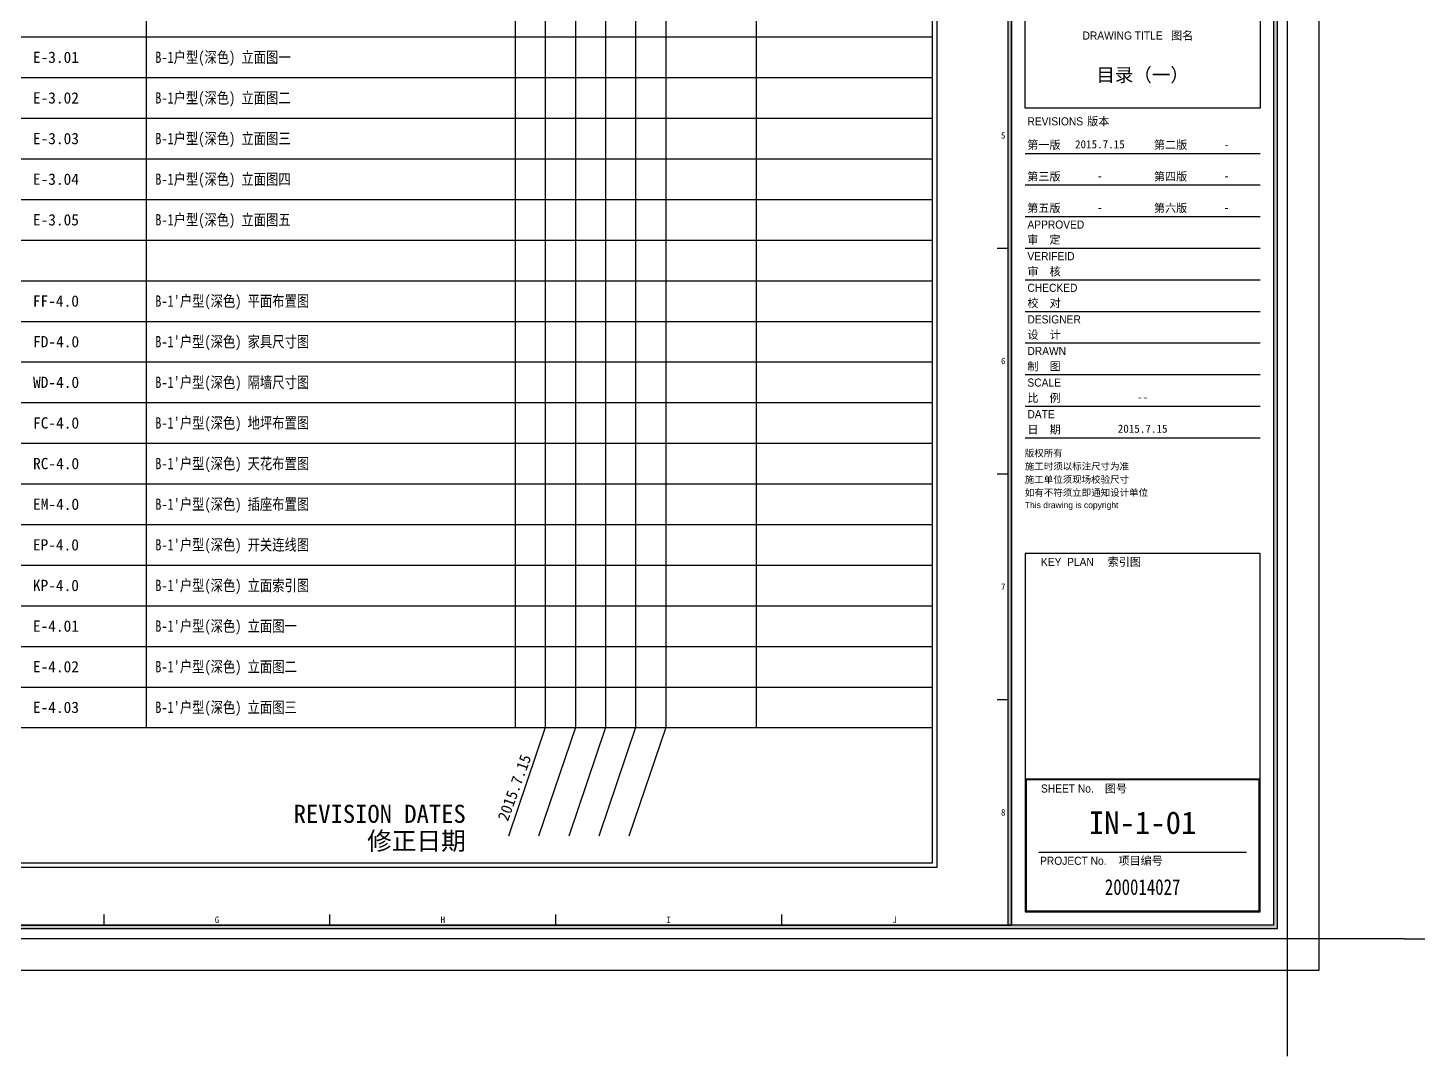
# Paper-space layout '布局1' of a CAD drawing. Header units: millimetres. Extents: x 36 to 2614, y 255 to 718.
# Drawn here: x 1044.8 to 1352.5, y 254.6 to 482.4 of the extents above; entities that cross this region are included whole.
import ezdxf
from ezdxf.enums import TextEntityAlignment as Align

# ---------------------------------------------------------------- set-up
doc = ezdxf.new("R2010")
doc.units = ezdxf.units.MM
doc.layers.add('DEFPOINTS(视图框)', color=250, linetype='Continuous', plot=False)
doc.layers.add('W-图框', color=251, linetype='Continuous')
doc.layers.add('W-文字', color=35, linetype='Continuous')
doc.styles.add('A2图框$0$WMF-Arial0', font='ARIAL.TTF')
doc.styles.add('A2图框$0$WMF-黑体0', font='SIMHEI.TTF')
doc.styles.add('A2图框$0$ZZ', font='SIMHEI.TTF')
doc.styles.add('NAME-1', font='SIMHEI.TTF')
doc.styles.add('WORD-2', font='SIMHEI.TTF')
doc.styles.add('WORD-3', font='SimSun.ttf')
doc.styles.add('黑体', font='SIMHEI.TTF')

# ---------------------------------------------------------------- blocks, each defined once
blk = doc.blocks.new('材料表')
at = {"layer": 'W-图框', "color": 146, "ltscale": 20}
for p, q in [((16.33, 365), (16.33, 45)), ((54.33, 365), (54.33, 45)), ((136, 365), (136, 45)), ((169.33, 365), (169.33, 45)), ((189.33, 365), (189.33, 45)), ((1.33, 351), (228.33, 351)), ((1.33, 45), (228.33, 45))]:
    blk.add_line(p, q, dxfattribs=at)
at = {"layer": 'W-图框', "linetype": 'ByBlock'}
for p, q in [((142.67, 351), (142.67, 45)), ((149.33, 351), (149.33, 45)), ((156, 351), (156, 45)), ((162.67, 351), (162.67, 45)), ((1.33, 342), (228.33, 342)), ((1.33, 333), (228.33, 333)), ((1.33, 324), (228.33, 324)), ((1.33, 315), (228.33, 315)), ((1.33, 306), (228.33, 306)), ((1.33, 297), (228.33, 297)), ((1.33, 288), (228.33, 288)), ((1.33, 279), (228.33, 279)), ((1.33, 270), (228.33, 270)), ((1.33, 261), (228.33, 261)), ((1.33, 252), (228.33, 252)), ((1.33, 243), (228.33, 243)), ((1.33, 234), (228.33, 234)), ((1.33, 225), (228.33, 225)), ((1.33, 216), (228.33, 216)), ((1.33, 207), (228.33, 207)), ((1.33, 198), (228.33, 198)), ((1.33, 189), (228.33, 189)), ((1.33, 180), (228.33, 180)), ((1.33, 171), (228.33, 171)), ((1.33, 162), (228.33, 162)), ((1.33, 153), (228.33, 153)), ((1.33, 144), (228.33, 144)), ((1.33, 135), (228.33, 135)), ((1.33, 126), (228.33, 126)), ((1.33, 117), (228.33, 117)), ((1.33, 108), (228.33, 108)), ((1.33, 99), (228.33, 99)), ((1.33, 90), (228.33, 90)), ((1.33, 81), (228.33, 81)), ((1.33, 72), (228.33, 72)), ((1.33, 63), (228.33, 63)), ((1.33, 54), (228.33, 54)), ((142.67, 45), (134.53, 20.96)), ((149.33, 45), (141.2, 20.96)), ((156, 45), (147.87, 20.96)), ((162.67, 45), (154.53, 20.96)), ((169.33, 45), (161.2, 20.96))]:
    blk.add_line(p, q, dxfattribs=at)
at = {"layer": 'W-图框', "color": 44, "ltscale": 20}
blk.add_lwpolyline([(0.33, 366), (229.33, 366), (229.33, 14), (0.33, 14)], close=True, dxfattribs=at)
at = {"layer": 'W-图框', "color": 146, "ltscale": 20}
blk.add_lwpolyline([(1.33, 365), (228.33, 365), (228.33, 15), (1.33, 15)], close=True, dxfattribs=at)
at = {"layer": 'W-文字', "color": 2, "lineweight": 0, "ltscale": 1000, "style": 'WORD-2'}
for s, p in [('序号', (8.83, 359)), ('图号', (35.33, 359)), ('图名', (95.17, 359)), ('修正', (152.67, 359)), ('图幅', (179.33, 359)), ('备注', (208.83, 359)), ('NO.', (8.83, 354)), ('SHEET NO.', (35.33, 354)), ('DESCRIPTION', (95.17, 354)), ('REVISION', (152.67, 354)), ('SHEET', (179.33, 354)), ('REMARK', (208.83, 354))]:
    blk.add_text(s, height=3, dxfattribs=at).set_placement(p, align=Align.CENTER)
for s, p in [('REVISION DATES', (125.07, 23.91)), ('修正日期', (125.07, 17.91))]:
    blk.add_text(s, height=4, dxfattribs=at).set_placement(p, align=Align.RIGHT)
blk = doc.blocks.new('A2')
at = {"layer": 'DEFPOINTS(视图框)', "color": 1, "ltscale": 0.5}
blk.add_lwpolyline([(26, 0), (0, 0), (0, -26)], dxfattribs=at)
at = {"layer": 'W-图框', "color": 35, "lineweight": 0, "style": 'NAME-1'}
for tag, height, p in [('目录（一）', 3, (-32, 191.44)), ('1:100', 1.8, (-32, 120))]:
    blk.add_attdef(tag, text='', height=height, dxfattribs=at).set_placement(p, align=Align.MIDDLE)
at = {"layer": 'W-图框', "color": 35, "style": 'NAME-1'}
blk.add_attdef('IN-1-01', text='', height=5, dxfattribs=at).set_placement((-32, 25.7), align=Align.MIDDLE)
blk = doc.blocks.new('A2 图框')
at = {"layer": 'W-图框', "ltscale": 0.5}
h = blk.add_hatch(color=161, dxfattribs=at)
h.paths.add_polyline_path([(-562, 403), (-3, 403), (-3, 3), (-562, 3)], flags=16)
h.paths.add_polyline_path([(-562.8, 403.8), (-2.2, 403.8), (-2.2, 2.2), (-562.8, 2.2)])
at = {"layer": 'W-图框', "linetype": 'ByBlock'}
blk.add_hatch(color=161, dxfattribs=at).paths.add_polyline_path([(-61.8, 403), (-61, 403), (-61, 3), (-61.8, 3)])
h = blk.add_hatch(color=161, dxfattribs=at)
h.paths.add_polyline_path([(-57.8, 6.2), (-6.2, 6.2), (-6.2, 35.2), (-57.8, 35.2)], flags=16)
h.paths.add_polyline_path([(-58, 6), (-6, 6), (-6, 35.4), (-58, 35.4)])
at = {"layer": 'W-图框', "linetype": 'ByBlock', "ltscale": 0.01}
for p, q in [((-58, 174), (-6, 174)), ((-58, 167), (-6, 167)), ((-58, 160), (-6, 160)), ((-58, 153), (-6, 153)), ((-58, 146), (-6, 146)), ((-58, 139), (-6, 139)), ((-58, 132), (-6, 132)), ((-58, 125), (-6, 125)), ((-58, 118), (-6, 118)), ((-58, 111), (-6, 111)), ((-55, 19.2), (-9, 19.2))]:
    blk.add_line(p, q, dxfattribs=at)
at = {"layer": 'W-图框', "color": 7}
for p, q in [((-64.2, 153), (-61.8, 153)), ((-64.2, 103), (-61.8, 103)), ((-64.2, 53), (-61.8, 53)), ((-261.9, 3), (-261.9, 5.4)), ((-211.9, 3), (-211.9, 5.4)), ((-161.9, 3), (-161.9, 5.4)), ((-111.9, 3), (-111.9, 5.4))]:
    blk.add_line(p, q, dxfattribs=at)
at = {"layer": 'W-图框', "color": 251, "ltscale": 0.01}
for points in [[(-587, 413), (7, 413), (7, -7), (-587, -7)], [(-580, 406), (0, 406), (0, 0), (-580, 0)]]:
    blk.add_lwpolyline(points, close=True, dxfattribs=at)
at = {"layer": 'W-图框', "color": 161, "ltscale": 0.5}
for points in [[(-562.8, 403.8), (-2.2, 403.8), (-2.2, 2.2), (-562.8, 2.2)], [(-562, 403), (-3, 403), (-3, 3), (-562, 3)]]:
    blk.add_lwpolyline(points, close=True, dxfattribs=at)
at = {"layer": 'W-图框', "color": 161, "linetype": 'ByBlock'}
for points in [[(-562, 403), (-562, 3), (-61, 3), (-61, 403)], [(-61.8, 403), (-61, 403), (-61, 3), (-61.8, 3)], [(-3, 3), (-61, 3), (-61, 403), (-3, 403)], [(-3, 3), (-61, 3), (-61, 403), (-3, 403)], [(-58, 295), (-6, 295), (-6, 184), (-58, 184)], [(-58, 35.4), (-6, 35.4), (-6, 85.4), (-58, 85.4)], [(-58, 6), (-6, 6), (-6, 35.4), (-58, 35.4)], [(-57.8, 6.2), (-6.2, 6.2), (-6.2, 35.2), (-57.8, 35.2)]]:
    blk.add_lwpolyline(points, close=True, dxfattribs=at)
at = {"layer": 'W-图框', "color": 1, "ltscale": 0.01}
for points in [[(-606, 0), (-580, 0), (-580, -26)], [(26, 0), (0, 0), (0, -26)]]:
    blk.add_lwpolyline(points, dxfattribs=at)
at = {"layer": 'W-图框', "lineweight": 0, "style": 'A2图框$0$WMF-Arial0', "width": 0.9}
for s, p in [('DRAWING TITLE    ', (-45.3, 199.2)), ('REVISIONS  ', (-57.5, 180.2)), ('APPROVED', (-57.5, 157.33)), ('VERIFEID', (-57.5, 150.33)), ('CHECKED', (-57.5, 143.33)), ('DESIGNER', (-57.5, 136.33)), ('DRAWN', (-57.5, 129.33)), ('SCALE  ', (-57.5, 122.33)), ('DATE  ', (-57.5, 115.33)), ('KEY  PLAN', (-54.5, 82.6)), ('SHEET No.', (-54.5, 32.4)), ('PROJECT No.', (-54.7, 16.4))]:
    blk.add_text(s, height=1.8, dxfattribs=at).set_placement(p)
at = {"layer": 'W-图框', "lineweight": 0}
for s, height, style, p in [('                图名', 1.8, 'A2图框$0$WMF-黑体0', (-45.3, 199.2)), ('            版本', 1.8, '黑体', (-58.96, 180.2)), ('第一版', 1.8, '黑体', (-57.54, 174.98)), ('第二版', 1.8, '黑体', (-29.5, 174.98)), ('第三版', 1.8, '黑体', (-57.54, 167.98)), ('第四版', 1.8, '黑体', (-29.5, 167.98)), ('第五版', 1.8, '黑体', (-57.54, 160.98)), ('第六版', 1.8, '黑体', (-29.5, 160.98)), ('审  定', 1.8, '黑体', (-57.54, 153.98)), ('审  核', 1.8, '黑体', (-57.5, 146.92)), ('校  对', 1.8, '黑体', (-57.5, 139.92)), ('设  计', 1.8, '黑体', (-57.5, 132.92)), ('制  图', 1.8, '黑体', (-57.5, 125.92)), ('比  例', 1.8, '黑体', (-57.5, 118.92)), ('日  期', 1.8, '黑体', (-57.5, 111.92)), ('版权所有', 1.499, 'A2图框$0$WMF-黑体0', (-58.08, 106.85)), ('施工时须以标注尺寸为准', 1.4986, 'A2图框$0$WMF-黑体0', (-58.08, 103.93)), ('施工单位须现场校验尺寸', 1.4986, 'A2图框$0$WMF-黑体0', (-58.08, 101.01)), ('如有不符须立即通知设计单位', 1.4986, 'A2图框$0$WMF-黑体0', (-58.08, 98.09)), ('This drawing is copyright', 1.3487, 'A2图框$0$WMF-Arial0', (-58.08, 95.42)), ('           索引图', 1.8, 'A2图框$0$WMF-黑体0', (-53.2, 82.6)), ('           图号', 1.8, 'A2图框$0$WMF-黑体0', (-53.82, 32.4)), ('              项目编号', 1.8, 'A2图框$0$WMF-黑体0', (-54.49, 16.4))]:
    blk.add_text(s, height=height, dxfattribs=dict(at, style=style)).set_placement(p)
at = {"layer": 'W-图框', "lineweight": 0, "ltscale": 150, "style": 'A2图框$0$ZZ'}
for s, p in [('5', (-62.86, 178)), ('6', (-62.86, 128)), ('7', (-62.86, 78)), ('8', (-62.86, 28)), ('G', (-236.9, 4.22)), ('H', (-186.9, 4.22)), ('I', (-136.9, 4.22)), ('J', (-86.9, 4.22))]:
    blk.add_text(s, height=1.45, dxfattribs=at).set_placement(p, align=Align.MIDDLE)
at = {"layer": 'W-图框', "color": 35, "lineweight": 0, "style": 'WORD-3', "width": 0.65}
blk.add_attdef('建设单位', text='', height=3, dxfattribs=at).set_placement((-32, 300.49), align=Align.MIDDLE)
at = {"layer": 'W-图框', "color": 35, "ltscale": 1000, "style": 'WORD-2'}
for tag, height, width, p in [('项目名称', 7, 0.7, (-41.38, 246.28)), ('项目名称', 7, 0.7, (-30.73, 246.28)), ('项目名称英文翻译', 3.5, 0.8, (-21.14, 246.28))]:
    blk.add_attdef(tag, text='', height=height, rotation=90, dxfattribs=dict(at, width=width)).set_placement(p, align=Align.MIDDLE)
at = {"layer": 'W-图框', "color": 35, "lineweight": 0, "style": 'WORD-2'}
for tag, p in [('2013.01.01', (-41.46, 176)), ('2013.03.01', (-13.42, 176)), ('2013.05.01', (-41.46, 169)), ('2013.06.01', (-13.42, 169)), ('2013.08.01', (-41.46, 162)), ('2013.09.01', (-13.42, 162)), ('2013.09.01', (-32, 113))]:
    blk.add_attdef(tag, text='', height=1.8, dxfattribs=at).set_placement(p, align=Align.MIDDLE)
at = {"layer": 'W-图框', "color": 35, "ltscale": 1000, "style": 'WORD-2', "width": 0.78}
blk.add_attdef('FS2011000', text='', height=3.5, dxfattribs=at).set_placement((-32, 11.45), align=Align.MIDDLE)

psp = doc.layouts.new('布局1')

# ---------------------------------------------------------------- block references
at = {"layer": 'W-图框'}
ref = psp.add_blockref('A2 图框', (1323.54, 280.62), dxfattribs=at)
ref.add_attrib('2013.01.01', '2015.7.15', dxfattribs={"color": 35, "lineweight": 0, "height": 1.8, "style": 'WORD-2'}).set_placement((1282.08, 456.62), align=Align.MIDDLE)
ref.add_attrib('2013.03.01', '-', dxfattribs={"color": 35, "lineweight": 0, "height": 1.8, "style": 'WORD-2'}).set_placement((1310.12, 456.62), align=Align.MIDDLE)
ref.add_attrib('2013.05.01', '-', dxfattribs={"color": 35, "lineweight": 0, "height": 1.8, "style": 'WORD-2'}).set_placement((1282.08, 449.62), align=Align.MIDDLE)
ref.add_attrib('2013.06.01', '-', dxfattribs={"color": 35, "lineweight": 0, "height": 1.8, "style": 'WORD-2'}).set_placement((1310.12, 449.62), align=Align.MIDDLE)
ref.add_attrib('2013.08.01', '-', dxfattribs={"color": 35, "lineweight": 0, "height": 1.8, "style": 'WORD-2'}).set_placement((1282.08, 442.62), align=Align.MIDDLE)
ref.add_attrib('2013.09.01', '-', dxfattribs={"color": 35, "lineweight": 0, "height": 1.8, "style": 'WORD-2'}).set_placement((1310.12, 442.62), align=Align.MIDDLE)
ref.add_attrib('2013.09.01', '2015.7.15', dxfattribs={"color": 35, "lineweight": 0, "height": 1.8, "style": 'WORD-2'}).set_placement((1291.54, 393.62), align=Align.MIDDLE)
ref.add_attrib('FS2011000', '200014027', dxfattribs={"color": 35, "ltscale": 1000, "height": 3.5, "style": 'WORD-2', "width": 0.78}).set_placement((1291.54, 292.08), align=Align.MIDDLE)
for name, p in [('A2 图框', (1955.54, 280.62)), ('材料表', (1016.64, 282.41))]:
    psp.add_blockref(name, p, dxfattribs=at)
psp.add_blockref('A2', (1323.54, 280.62), dxfattribs=at).add_auto_attribs({'目录（一）': '目录（一）', '1:100': '--', 'IN-1-01': 'IN-1-01'})

# ---------------------------------------------------------------- texts
at = {"layer": 'W-文字', "color": 35, "linetype": 'ByBlock', "lineweight": 0, "ltscale": 0.01, "style": 'WORD-2'}
for s, p in [('E-3.01', (1045.88, 475.91)), ('E-3.02', (1045.88, 466.91)), ('E-3.03', (1045.88, 457.91)), ('E-3.04', (1045.88, 448.91)), ('E-3.05', (1045.88, 439.91)), ('FF-4.0', (1045.88, 421.91)), ('FD-4.0', (1045.92, 412.91)), ('WD-4.0', (1045.92, 403.91)), ('FC-4.0', (1045.92, 394.91)), ('RC-4.0', (1045.92, 385.91)), ('EM-4.0', (1045.92, 376.91)), ('EP-4.0', (1045.88, 367.91)), ('KP-4.0', (1045.88, 358.91)), ('E-4.01', (1045.88, 349.91)), ('E-4.02', (1045.88, 340.91)), ('E-4.03', (1045.88, 331.91))]:
    psp.add_text(s, height=2.5, dxfattribs=at).set_placement(p, align=Align.MIDDLE_LEFT)
at = {"layer": 'W-文字', "color": 35, "linetype": 'ByBlock', "lineweight": 0, "ltscale": 0.01, "style": 'WORD-3', "width": 0.8}
for s, p in [('B-1户型(深色) 立面图一', (1072.97, 475.91)), ('B-1户型(深色) 立面图二', (1072.97, 466.91)), ('B-1户型(深色) 立面图三', (1072.97, 457.91)), ('B-1户型(深色) 立面图四', (1072.97, 448.91)), ('B-1户型(深色) 立面图五', (1072.97, 439.91)), ("B-1'户型(深色) 平面布置图", (1072.97, 421.91)), ("B-1'户型(深色) 家具尺寸图", (1072.97, 412.91)), ("B-1'户型(深色) 隔墙尺寸图 ", (1072.97, 403.91)), ("B-1'户型(深色) 地坪布置图", (1072.97, 394.91)), ("B-1'户型(深色) 天花布置图", (1072.97, 385.91)), ("B-1'户型(深色) 插座布置图", (1072.97, 376.91)), ("B-1'户型(深色) 开关连线图", (1072.97, 367.91)), ("B-1'户型(深色) 立面索引图", (1072.97, 358.91)), ("B-1'户型(深色) 立面图一", (1072.97, 349.91)), ("B-1'户型(深色) 立面图二", (1072.97, 340.91)), ("B-1'户型(深色) 立面图三", (1072.97, 331.91))]:
    psp.add_text(s, height=2.5, dxfattribs=at).set_placement(p, align=Align.MIDDLE_LEFT)
at = {"layer": 'W-文字', "color": 35, "lineweight": 0, "ltscale": 1000, "style": 'WORD-2'}
psp.add_text('2015.7.15', height=2.5, rotation=69.988, dxfattribs=at).set_placement((1156.26, 320.89), align=Align.RIGHT)

doc.saveas('drawing.dxf')
